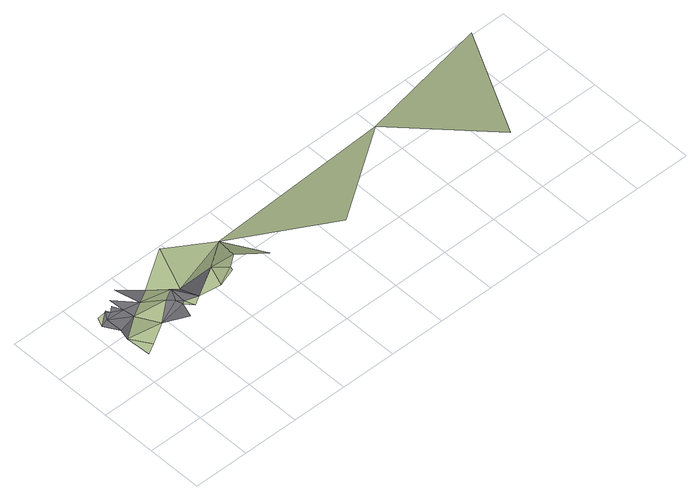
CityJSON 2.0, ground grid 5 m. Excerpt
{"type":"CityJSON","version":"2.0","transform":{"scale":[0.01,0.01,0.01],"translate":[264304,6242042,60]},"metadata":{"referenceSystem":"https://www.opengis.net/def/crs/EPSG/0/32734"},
"CityObjects":{
"terrain1":{"type":"TINRelief","geometry":[{"type":"CompositeSurface","lod":"1","boundaries":[[[0,1,2]],[[3,2,1]],[[4,5,6]],[[2,3,7]],[[8,7,3]],[[8,9,7]],[[10,11,12]],[[9,8,13]],[[10,12,14]],[[9,13,15]],[[16,15,13]],[[17,18,14]],[[16,19,15]],[[17,20,21]],[[18,17,21]],[[21,22,18]],[[16,18,23]],[[16,23,19]],[[22,23,18]],[[23,22,24]],[[25,23,26]],[[27,28,25]]]}]},
"road1":{"type":"Road","attributes":{"highway":"tertiary","name":"Upper Roodebloem Road","surface":"asphalt","lanes":1,"width":2.2,"oneway":"yes"},"geometry":[{"type":"MultiSurface","lod":"1","boundaries":[[[5,29,30]],[[2,7,29]],[[6,5,30]],[[7,30,29]],[[30,31,6]],[[32,6,31]],[[30,33,31]],[[30,7,33]],[[33,34,31]],[[7,9,33]],[[11,3,35]],[[36,33,9]],[[3,37,8]],[[3,11,37]],[[10,37,11]],[[37,13,8]],[[13,37,10]],[[38,9,15]],[[14,13,10]],[[16,13,14]],[[16,14,18]]]}]}
},
"vertices":[
[116,686,110],[213,741,110],[109,911,110],[407,853,110],[127,1255,50],[94,1178,50],[210,1268,50],[339,1089,50],[504,908,250],[469,1164,50],[593,812,250],[563,794,250],[626,723,250],[601,964,250],[710,773,250],[599,1238,30],[795,1075,30],[907,745,250],[975,925,250],[967,1481,30],[990,707,380],[998,739,380],[1105,817,380],[1331,1221,50],[1313,643,380],[2592,858,670],[1753,283,700],[3228,64,760],[4003,1321,320],
[172,1049,50],[170,1200,50],[240,1238,50],[223,1277,50],[328,1189,50],[286,1280,50],[520,663,250],[321,1332,50],[546,858,250],[419,1388,50]
]}
